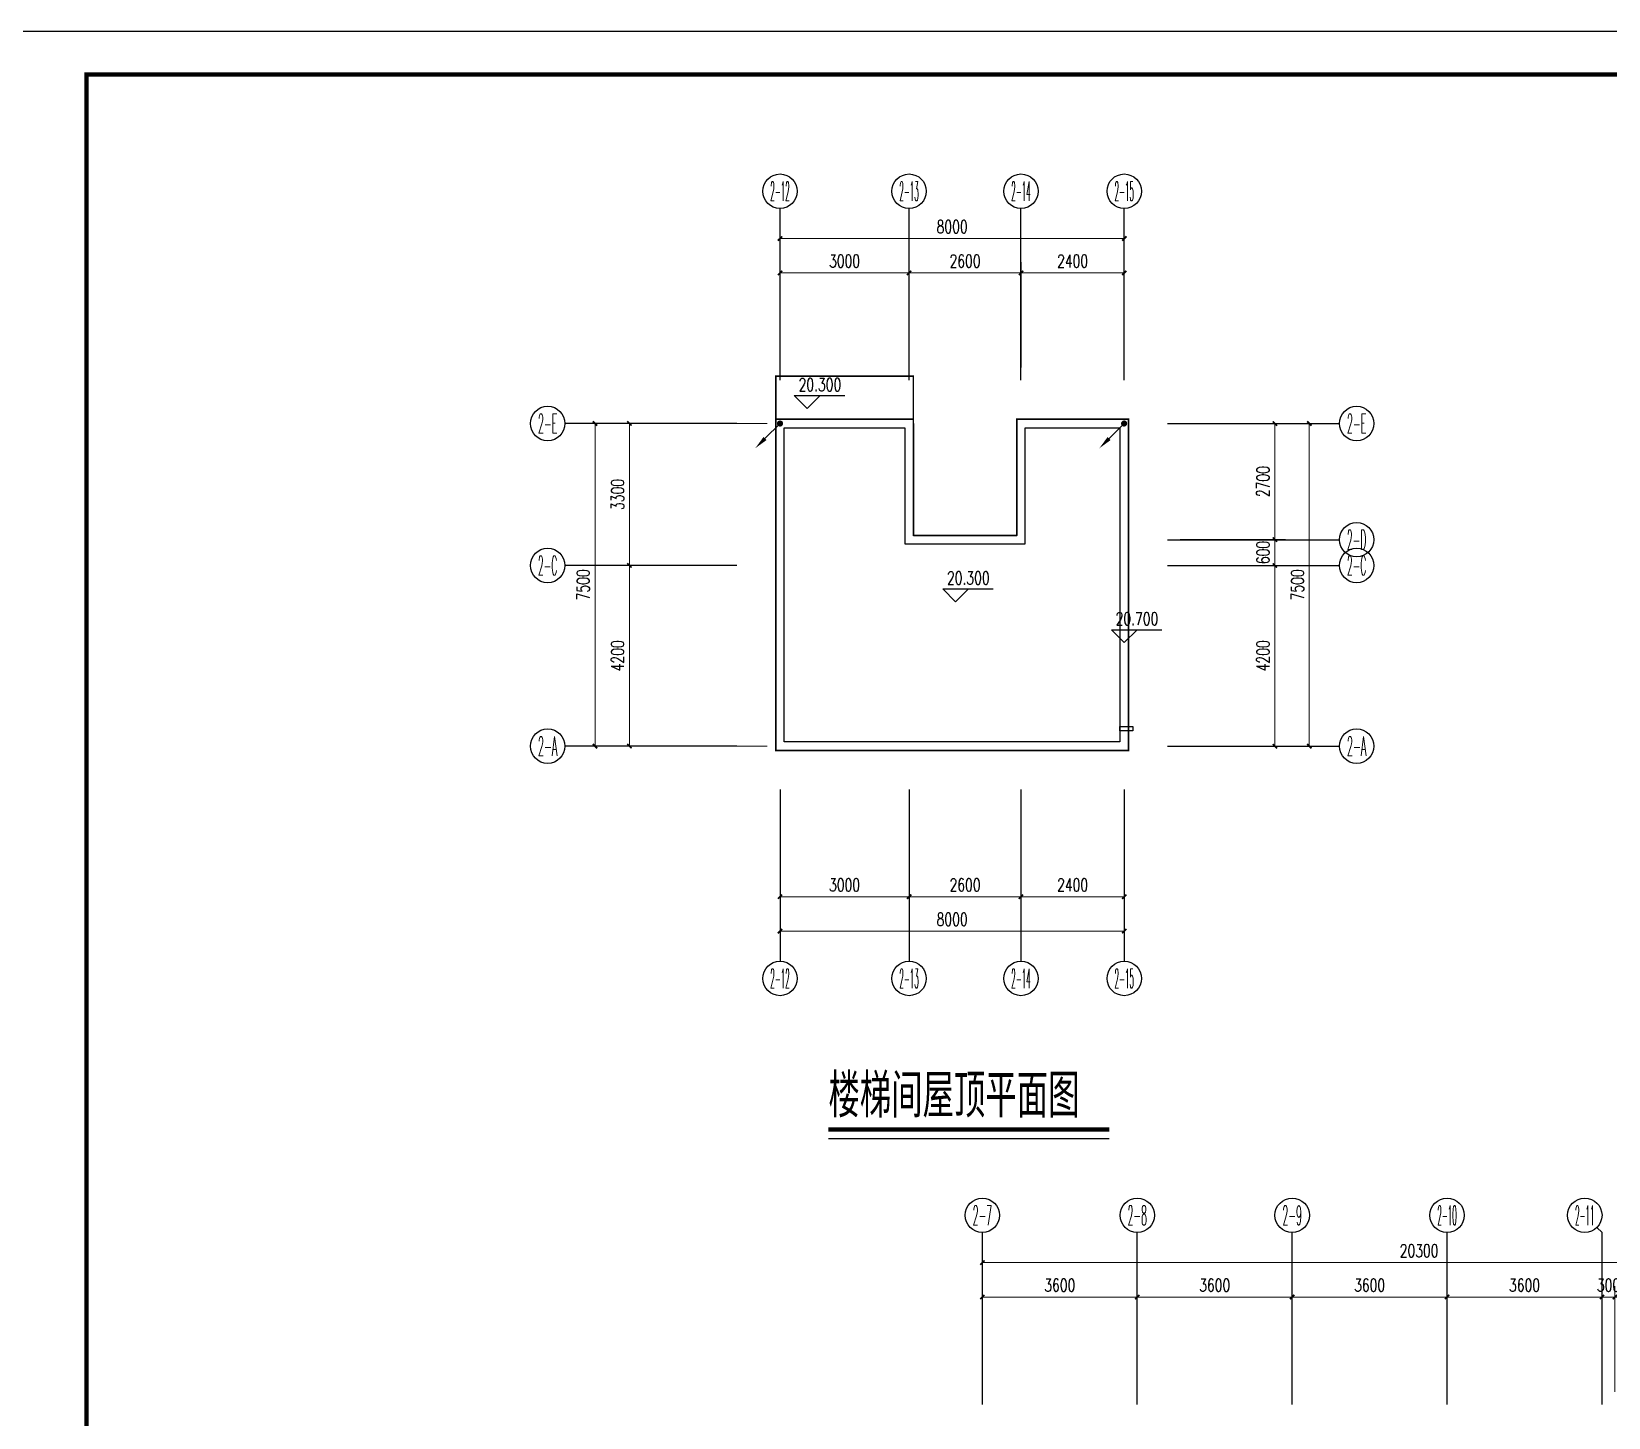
# Model space of a CAD drawing. Extents: x -9422388 to 15610651, y -1992469 to 953794.
# Drawn here: x -2512349 to -2475703, y -353214 to -320998 of the extents above; entities that cross this region are included whole.
import ezdxf
from ezdxf.enums import TextEntityAlignment as Align

# ---------------------------------------------------------------- set-up
doc = ezdxf.new("R2010")
doc.units = 0
doc.header["$LTSCALE"] = 1000
for name, color, linetype in [('A-ANNO-IDEN', 3, 'Continuous'), ('A-FLOR-GRND', 2, 'Continuous'), ('A-FLOR-OUTL', 30, 'Continuous'), ('AXIS', 3, 'Continuous'), ('AXIS_TEXT', 7, 'Continuous'), ('DIM_ELEV', 3, 'Continuous'), ('LWIRE', 4, 'Continuous'), ('PUB_DIM', 3, 'Continuous'), ('PUB_TITLE', 4, 'Continuous'), ('WALL-PARAPET', 6, 'Continuous'), ('WIRE-避雷', 4, 'TG_×2')]:
    doc.layers.add(name, color=color, linetype=linetype)
doc.layers.add('建筑底图', color=8, linetype='Continuous', lineweight=5)
doc.styles.add('_TCH_AXIS', font='COMPLEX', dxfattribs={"bigfont": 'GBCBIG'})
doc.styles.add('_TCH_DIM', font='SIMPLEX', dxfattribs={"bigfont": 'GBCBIG'})
doc.styles.add('_TCH_DIM_T3', font='SIMPLEX', dxfattribs={"width": 0.705882, "bigfont": 'GBCBIG'})
doc.styles.add('COMPLEX', font='COMPLEX')
doc.styles.get("Standard").update_dxf_attribs({"font": 'gbenor.shx', "bigfont": 'gbcbig.shx'})
doc.styles.add('TG_LINETYPE_THUND', font='SIMPLEX', dxfattribs={"width": 0.8, "height": 5.5, "bigfont": 'HZTXT'})
doc.linetypes.add('TG_×2', pattern='A,0.75,0,["×",TG_LINETYPE_THUND,S=0.1,R=0,X=-0.23,Y=-0.21],0.65,-0.13,0.13,-0.13', length=2)
doc.dimstyles.new('_TCH_ARCH&&100', dxfattribs={"dimtxt": 297.5, "dimasz": 100, "dimexe": 250, "dimexo": 300, "dimgap": 126.25, "dimtad": 1, "dimdec": 0, "dimzin": 0, "dimdsep": 46, "dimtxsty": '_TCH_DIM_T3', "dimblk": 'ARCHTICK', "dimcen": 0.09, "dimclrt": 7, "dimazin": 2, "dimtfac": 1, "dimtdec": 0, "dimtix": 1, "dimtmove": 2, "dimatfit": 3, "dimfxl": 0, "dimtolj": 1, "dimtzin": 0, "dimarcsym": 0})

# ---------------------------------------------------------------- blocks, each defined once
blk = doc.blocks.new('_ArchTick')
at = {"color": 0, "linetype": 'ByBlock', "const_width": 0.4}
blk.add_lwpolyline([(-0.5, -0.5), (0.5, 0.5)], dxfattribs=at)
blk = doc.blocks.new('*D755')
at = {"layer": 'AXIS', "color": 0, "lineweight": -2, "transparency": 16777216}
for p, q in [((2099930, -392875), (2099930, -389625)), ((2099930, -389875), (2120230, -389875)), ((2120230, -392875), (2120230, -389625))]:
    blk.add_line(p, q, dxfattribs=at)
at = {"layer": 'Defpoints', "color": 0, "transparency": 16777216}
for p in [(2120230, -389875), (2099930, -393175), (2120230, -393175)]:
    blk.add_point(p, dxfattribs=at)
at = {"layer": 'AXIS', "color": 0, "lineweight": -2, "transparency": 16777216, "xscale": 100, "yscale": 100, "zscale": 100, "rotation": 180}
blk.add_blockref('_ArchTick', (2099930, -389875), dxfattribs=at)
at = {"layer": 'AXIS', "color": 0, "lineweight": -2, "transparency": 16777216, "xscale": 100, "yscale": 100, "zscale": 100}
blk.add_blockref('_ArchTick', (2120230, -389875), dxfattribs=at)
at = {"layer": 'AXIS', "color": 7, "transparency": 16777216, "insert": (2110080, -389600), "char_height": 297.5, "attachment_point": 5, "style": '_TCH_DIM_T3'}
blk.add_mtext('\\A1;20300', dxfattribs=at)
blk = doc.blocks.new('*D781')
at = {"layer": 'Defpoints', "color": 0, "transparency": 16777216}
for p in [(2098228, -366870), (2095228, -369370), (2098228, -369370)]:
    blk.add_point(p, dxfattribs=at)
at = {"layer": 'PUB_DIM', "color": 0, "lineweight": -2, "transparency": 16777216}
for p, q in [((2095228, -369070), (2095228, -366620)), ((2098228, -369070), (2098228, -366620)), ((2095228, -366870), (2098228, -366870))]:
    blk.add_line(p, q, dxfattribs=at)
at = {"layer": 'PUB_DIM', "color": 0, "lineweight": -2, "transparency": 16777216, "xscale": 100, "yscale": 100, "zscale": 100, "rotation": 180}
blk.add_blockref('_ArchTick', (2095228, -366870), dxfattribs=at)
at = {"layer": 'PUB_DIM', "color": 0, "lineweight": -2, "transparency": 16777216, "xscale": 100, "yscale": 100, "zscale": 100}
blk.add_blockref('_ArchTick', (2098228, -366870), dxfattribs=at)
at = {"layer": 'PUB_DIM', "color": 7, "transparency": 16777216, "insert": (2096728, -366595), "char_height": 297.5, "attachment_point": 5, "style": '_TCH_DIM_T3'}
blk.add_mtext('\\A1;3000', dxfattribs=at)
blk = doc.blocks.new('*D782')
at = {"layer": 'Defpoints', "color": 0, "transparency": 16777216}
for p in [(2100828, -366870), (2098228, -369370), (2100828, -369370)]:
    blk.add_point(p, dxfattribs=at)
at = {"layer": 'PUB_DIM', "color": 0, "lineweight": -2, "transparency": 16777216}
for p, q in [((2098228, -369070), (2098228, -366620)), ((2100828, -369070), (2100828, -366620)), ((2098228, -366870), (2100828, -366870))]:
    blk.add_line(p, q, dxfattribs=at)
at = {"layer": 'PUB_DIM', "color": 0, "lineweight": -2, "transparency": 16777216, "xscale": 100, "yscale": 100, "zscale": 100, "rotation": 180}
blk.add_blockref('_ArchTick', (2098228, -366870), dxfattribs=at)
at = {"layer": 'PUB_DIM', "color": 0, "lineweight": -2, "transparency": 16777216, "xscale": 100, "yscale": 100, "zscale": 100}
blk.add_blockref('_ArchTick', (2100828, -366870), dxfattribs=at)
at = {"layer": 'PUB_DIM', "color": 7, "transparency": 16777216, "insert": (2099528, -366595), "char_height": 297.5, "attachment_point": 5, "style": '_TCH_DIM_T3'}
blk.add_mtext('\\A1;2600', dxfattribs=at)
blk = doc.blocks.new('*D783')
at = {"layer": 'Defpoints', "color": 0, "transparency": 16777216}
for p in [(2103228, -366870), (2100828, -369370), (2103228, -369370)]:
    blk.add_point(p, dxfattribs=at)
at = {"layer": 'PUB_DIM', "color": 0, "lineweight": -2, "transparency": 16777216}
for p, q in [((2100828, -369070), (2100828, -366620)), ((2103228, -369070), (2103228, -366620)), ((2100828, -366870), (2103228, -366870))]:
    blk.add_line(p, q, dxfattribs=at)
at = {"layer": 'PUB_DIM', "color": 0, "lineweight": -2, "transparency": 16777216, "xscale": 100, "yscale": 100, "zscale": 100, "rotation": 180}
blk.add_blockref('_ArchTick', (2100828, -366870), dxfattribs=at)
at = {"layer": 'PUB_DIM', "color": 0, "lineweight": -2, "transparency": 16777216, "xscale": 100, "yscale": 100, "zscale": 100}
blk.add_blockref('_ArchTick', (2103228, -366870), dxfattribs=at)
at = {"layer": 'PUB_DIM', "color": 7, "transparency": 16777216, "insert": (2102028, -366595), "char_height": 297.5, "attachment_point": 5, "style": '_TCH_DIM_T3'}
blk.add_mtext('\\A1;2400', dxfattribs=at)
blk = doc.blocks.new('*D784')
at = {"layer": 'Defpoints', "color": 0, "transparency": 16777216}
for p in [(2104228, -373670), (2106728, -373670), (2104228, -377870)]:
    blk.add_point(p, dxfattribs=at)
at = {"layer": 'PUB_DIM', "color": 0, "lineweight": -2, "transparency": 16777216}
for p, q in [((2104528, -373670), (2106978, -373670)), ((2106728, -377870), (2106728, -373670)), ((2104528, -377870), (2106978, -377870))]:
    blk.add_line(p, q, dxfattribs=at)
at = {"layer": 'PUB_DIM', "color": 0, "lineweight": -2, "transparency": 16777216, "xscale": 100, "yscale": 100, "zscale": 100}
for p, rotation in [((2106728, -373670), 90), ((2106728, -377870), 270)]:
    blk.add_blockref('_ArchTick', p, dxfattribs=dict(at, rotation=rotation))
at = {"layer": 'PUB_DIM', "color": 7, "transparency": 16777216, "insert": (2106453, -375770), "char_height": 297.5, "attachment_point": 5, "rotation": 90, "style": '_TCH_DIM_T3'}
blk.add_mtext('\\A1;4200', dxfattribs=at)
blk = doc.blocks.new('*D785')
at = {"layer": 'Defpoints', "color": 0, "transparency": 16777216}
for p in [(2104228, -373070), (2106728, -373070), (2104228, -373670)]:
    blk.add_point(p, dxfattribs=at)
at = {"layer": 'PUB_DIM', "color": 0, "lineweight": -2, "transparency": 16777216}
for p, q in [((2106728, -373070), (2106728, -372970)), ((2104528, -373070), (2106978, -373070)), ((2106728, -373670), (2106728, -373070)), ((2104528, -373670), (2106978, -373670)), ((2106728, -373670), (2106728, -373770))]:
    blk.add_line(p, q, dxfattribs=at)
at = {"layer": 'PUB_DIM', "color": 0, "lineweight": -2, "transparency": 16777216, "xscale": 100, "yscale": 100, "zscale": 100}
for p, rotation in [((2106728, -373070), 270), ((2106728, -373670), 90)]:
    blk.add_blockref('_ArchTick', p, dxfattribs=dict(at, rotation=rotation))
at = {"layer": 'PUB_DIM', "color": 7, "transparency": 16777216, "insert": (2106453, -373370), "char_height": 297.5, "attachment_point": 5, "rotation": 90, "style": '_TCH_DIM_T3'}
blk.add_mtext('\\A1;600', dxfattribs=at)
blk = doc.blocks.new('*D786')
at = {"layer": 'Defpoints', "color": 0, "transparency": 16777216}
for p in [(2104228, -370370), (2106728, -370370), (2104228, -373070)]:
    blk.add_point(p, dxfattribs=at)
at = {"layer": 'PUB_DIM', "color": 0, "lineweight": -2, "transparency": 16777216}
for p, q in [((2104528, -370370), (2106978, -370370)), ((2106728, -373070), (2106728, -370370)), ((2104528, -373070), (2106978, -373070))]:
    blk.add_line(p, q, dxfattribs=at)
at = {"layer": 'PUB_DIM', "color": 0, "lineweight": -2, "transparency": 16777216, "xscale": 100, "yscale": 100, "zscale": 100}
for p, rotation in [((2106728, -370370), 90), ((2106728, -373070), 270)]:
    blk.add_blockref('_ArchTick', p, dxfattribs=dict(at, rotation=rotation))
at = {"layer": 'PUB_DIM', "color": 7, "transparency": 16777216, "insert": (2106453, -371720), "char_height": 297.5, "attachment_point": 5, "rotation": 90, "style": '_TCH_DIM_T3'}
blk.add_mtext('\\A1;2700', dxfattribs=at)
blk = doc.blocks.new('*D787')
at = {"layer": 'Defpoints', "color": 0, "transparency": 16777216}
for p in [(2100828, -378870), (2103228, -378870), (2103228, -381370)]:
    blk.add_point(p, dxfattribs=at)
at = {"layer": 'PUB_DIM', "color": 0, "lineweight": -2, "transparency": 16777216}
for p, q in [((2100828, -379170), (2100828, -381620)), ((2103228, -379170), (2103228, -381620)), ((2100828, -381370), (2103228, -381370))]:
    blk.add_line(p, q, dxfattribs=at)
at = {"layer": 'PUB_DIM', "color": 0, "lineweight": -2, "transparency": 16777216, "xscale": 100, "yscale": 100, "zscale": 100, "rotation": 180}
blk.add_blockref('_ArchTick', (2100828, -381370), dxfattribs=at)
at = {"layer": 'PUB_DIM', "color": 0, "lineweight": -2, "transparency": 16777216, "xscale": 100, "yscale": 100, "zscale": 100}
blk.add_blockref('_ArchTick', (2103228, -381370), dxfattribs=at)
at = {"layer": 'PUB_DIM', "color": 7, "transparency": 16777216, "insert": (2102028, -381095), "char_height": 297.5, "attachment_point": 5, "style": '_TCH_DIM_T3'}
blk.add_mtext('\\A1;2400', dxfattribs=at)
blk = doc.blocks.new('*D788')
at = {"layer": 'Defpoints', "color": 0, "transparency": 16777216}
for p in [(2098228, -378870), (2100828, -378870), (2100828, -381370)]:
    blk.add_point(p, dxfattribs=at)
at = {"layer": 'PUB_DIM', "color": 0, "lineweight": -2, "transparency": 16777216}
for p, q in [((2098228, -379170), (2098228, -381620)), ((2100828, -379170), (2100828, -381620)), ((2098228, -381370), (2100828, -381370))]:
    blk.add_line(p, q, dxfattribs=at)
at = {"layer": 'PUB_DIM', "color": 0, "lineweight": -2, "transparency": 16777216, "xscale": 100, "yscale": 100, "zscale": 100, "rotation": 180}
blk.add_blockref('_ArchTick', (2098228, -381370), dxfattribs=at)
at = {"layer": 'PUB_DIM', "color": 0, "lineweight": -2, "transparency": 16777216, "xscale": 100, "yscale": 100, "zscale": 100}
blk.add_blockref('_ArchTick', (2100828, -381370), dxfattribs=at)
at = {"layer": 'PUB_DIM', "color": 7, "transparency": 16777216, "insert": (2099528, -381095), "char_height": 297.5, "attachment_point": 5, "style": '_TCH_DIM_T3'}
blk.add_mtext('\\A1;2600', dxfattribs=at)
blk = doc.blocks.new('*D789')
at = {"layer": 'Defpoints', "color": 0, "transparency": 16777216}
for p in [(2095228, -378870), (2098228, -378870), (2098228, -381370)]:
    blk.add_point(p, dxfattribs=at)
at = {"layer": 'PUB_DIM', "color": 0, "lineweight": -2, "transparency": 16777216}
for p, q in [((2095228, -379170), (2095228, -381620)), ((2098228, -379170), (2098228, -381620)), ((2095228, -381370), (2098228, -381370))]:
    blk.add_line(p, q, dxfattribs=at)
at = {"layer": 'PUB_DIM', "color": 0, "lineweight": -2, "transparency": 16777216, "xscale": 100, "yscale": 100, "zscale": 100, "rotation": 180}
blk.add_blockref('_ArchTick', (2095228, -381370), dxfattribs=at)
at = {"layer": 'PUB_DIM', "color": 0, "lineweight": -2, "transparency": 16777216, "xscale": 100, "yscale": 100, "zscale": 100}
blk.add_blockref('_ArchTick', (2098228, -381370), dxfattribs=at)
at = {"layer": 'PUB_DIM', "color": 7, "transparency": 16777216, "insert": (2096728, -381095), "char_height": 297.5, "attachment_point": 5, "style": '_TCH_DIM_T3'}
blk.add_mtext('\\A1;3000', dxfattribs=at)
blk = doc.blocks.new('*D790')
at = {"layer": 'Defpoints', "color": 0, "transparency": 16777216}
for p in [(2091728, -373670), (2094228, -373670), (2094228, -377870)]:
    blk.add_point(p, dxfattribs=at)
at = {"layer": 'PUB_DIM', "color": 0, "lineweight": -2, "transparency": 16777216}
for p, q in [((2093928, -373670), (2091478, -373670)), ((2091728, -377870), (2091728, -373670)), ((2093928, -377870), (2091478, -377870))]:
    blk.add_line(p, q, dxfattribs=at)
at = {"layer": 'PUB_DIM', "color": 0, "lineweight": -2, "transparency": 16777216, "xscale": 100, "yscale": 100, "zscale": 100}
for p, rotation in [((2091728, -373670), 90), ((2091728, -377870), 270)]:
    blk.add_blockref('_ArchTick', p, dxfattribs=dict(at, rotation=rotation))
at = {"layer": 'PUB_DIM', "color": 7, "transparency": 16777216, "insert": (2091453, -375770), "char_height": 297.5, "attachment_point": 5, "rotation": 90, "style": '_TCH_DIM_T3'}
blk.add_mtext('\\A1;4200', dxfattribs=at)
blk = doc.blocks.new('*D791')
at = {"layer": 'Defpoints', "color": 0, "transparency": 16777216}
for p in [(2091728, -370370), (2094228, -370370), (2094228, -373670)]:
    blk.add_point(p, dxfattribs=at)
at = {"layer": 'PUB_DIM', "color": 0, "lineweight": -2, "transparency": 16777216}
for p, q in [((2093928, -370370), (2091478, -370370)), ((2091728, -373670), (2091728, -370370)), ((2093928, -373670), (2091478, -373670))]:
    blk.add_line(p, q, dxfattribs=at)
at = {"layer": 'PUB_DIM', "color": 0, "lineweight": -2, "transparency": 16777216, "xscale": 100, "yscale": 100, "zscale": 100}
for p, rotation in [((2091728, -370370), 90), ((2091728, -373670), 270)]:
    blk.add_blockref('_ArchTick', p, dxfattribs=dict(at, rotation=rotation))
at = {"layer": 'PUB_DIM', "color": 7, "transparency": 16777216, "insert": (2091453, -372020), "char_height": 297.5, "attachment_point": 5, "rotation": 90, "style": '_TCH_DIM_T3'}
blk.add_mtext('\\A1;3300', dxfattribs=at)
blk = doc.blocks.new('*D792')
at = {"layer": 'Defpoints', "color": 0, "transparency": 16777216}
for p in [(2095228, -379170), (2103228, -379170), (2103228, -382170)]:
    blk.add_point(p, dxfattribs=at)
at = {"layer": 'PUB_DIM', "color": 0, "lineweight": -2, "transparency": 16777216}
for p, q in [((2095228, -379470), (2095228, -382420)), ((2103228, -379470), (2103228, -382420)), ((2095228, -382170), (2103228, -382170))]:
    blk.add_line(p, q, dxfattribs=at)
at = {"layer": 'PUB_DIM', "color": 0, "lineweight": -2, "transparency": 16777216, "xscale": 100, "yscale": 100, "zscale": 100, "rotation": 180}
blk.add_blockref('_ArchTick', (2095228, -382170), dxfattribs=at)
at = {"layer": 'PUB_DIM', "color": 0, "lineweight": -2, "transparency": 16777216, "xscale": 100, "yscale": 100, "zscale": 100}
blk.add_blockref('_ArchTick', (2103228, -382170), dxfattribs=at)
at = {"layer": 'PUB_DIM', "color": 7, "transparency": 16777216, "insert": (2099228, -381895), "char_height": 297.5, "attachment_point": 5, "style": '_TCH_DIM_T3'}
blk.add_mtext('\\A1;8000', dxfattribs=at)
blk = doc.blocks.new('_AXISO')
at = {"color": 0}
blk.add_circle((0, 0), 0.5, dxfattribs=at)
at = {"layer": 'AXIS_TEXT', "color": 0, "style": 'COMPLEX', "width": 1.041667}
blk.add_attdef('A', text='', height=0.56, dxfattribs=at).set_placement((-0.25, -0.28), (0.25, -0.28), align=Align.FIT)
blk = doc.blocks.new('*D793')
at = {"layer": 'Defpoints', "color": 0, "transparency": 16777216}
for p in [(2105653, -370370), (2107528, -370370), (2105653, -377870)]:
    blk.add_point(p, dxfattribs=at)
at = {"layer": 'PUB_DIM', "color": 0, "lineweight": -2, "transparency": 16777216}
for p, q in [((2105953, -370370), (2107778, -370370)), ((2107528, -377870), (2107528, -370370)), ((2105953, -377870), (2107778, -377870))]:
    blk.add_line(p, q, dxfattribs=at)
at = {"layer": 'PUB_DIM', "color": 0, "lineweight": -2, "transparency": 16777216, "xscale": 100, "yscale": 100, "zscale": 100}
for p, rotation in [((2107528, -370370), 90), ((2107528, -377870), 270)]:
    blk.add_blockref('_ArchTick', p, dxfattribs=dict(at, rotation=rotation))
at = {"layer": 'PUB_DIM', "color": 7, "transparency": 16777216, "insert": (2107253, -374120), "char_height": 297.5, "attachment_point": 5, "rotation": 90, "style": '_TCH_DIM_T3'}
blk.add_mtext('\\A1;7500', dxfattribs=at)
blk = doc.blocks.new('*D794')
at = {"layer": 'Defpoints', "color": 0, "transparency": 16777216}
for p in [(2090928, -370370), (2095228, -370370), (2095228, -377870)]:
    blk.add_point(p, dxfattribs=at)
at = {"layer": 'PUB_DIM', "color": 0, "lineweight": -2, "transparency": 16777216}
for p, q in [((2094928, -370370), (2090678, -370370)), ((2090928, -377870), (2090928, -370370)), ((2094928, -377870), (2090678, -377870))]:
    blk.add_line(p, q, dxfattribs=at)
at = {"layer": 'PUB_DIM', "color": 0, "lineweight": -2, "transparency": 16777216, "xscale": 100, "yscale": 100, "zscale": 100}
for p, rotation in [((2090928, -370370), 90), ((2090928, -377870), 270)]:
    blk.add_blockref('_ArchTick', p, dxfattribs=dict(at, rotation=rotation))
at = {"layer": 'PUB_DIM', "color": 7, "transparency": 16777216, "insert": (2090653, -374120), "char_height": 297.5, "attachment_point": 5, "rotation": 90, "style": '_TCH_DIM_T3'}
blk.add_mtext('\\A1;7500', dxfattribs=at)
blk = doc.blocks.new('*D795')
at = {"layer": 'Defpoints', "color": 0, "transparency": 16777216}
for p in [(2103228, -366070), (2095228, -369070), (2103228, -369070)]:
    blk.add_point(p, dxfattribs=at)
at = {"layer": 'PUB_DIM', "color": 0, "lineweight": -2, "transparency": 16777216}
for p, q in [((2095228, -368770), (2095228, -365820)), ((2095228, -366070), (2103228, -366070)), ((2103228, -368770), (2103228, -365820))]:
    blk.add_line(p, q, dxfattribs=at)
at = {"layer": 'PUB_DIM', "color": 0, "lineweight": -2, "transparency": 16777216, "xscale": 100, "yscale": 100, "zscale": 100, "rotation": 180}
blk.add_blockref('_ArchTick', (2095228, -366070), dxfattribs=at)
at = {"layer": 'PUB_DIM', "color": 0, "lineweight": -2, "transparency": 16777216, "xscale": 100, "yscale": 100, "zscale": 100}
blk.add_blockref('_ArchTick', (2103228, -366070), dxfattribs=at)
at = {"layer": 'PUB_DIM', "color": 7, "transparency": 16777216, "insert": (2099228, -365795), "char_height": 297.5, "attachment_point": 5, "style": '_TCH_DIM_T3'}
blk.add_mtext('\\A1;8000', dxfattribs=at)
blk = doc.blocks.new('*D796')
at = {"layer": 'AXIS', "color": 0, "lineweight": -2, "transparency": 16777216}
for p, q in [((2099930, -392875), (2099930, -390425)), ((2103530, -392875), (2103530, -390425)), ((2099930, -390675), (2103530, -390675))]:
    blk.add_line(p, q, dxfattribs=at)
at = {"layer": 'Defpoints', "color": 0, "transparency": 16777216}
for p in [(2103530, -390675), (2099930, -393175), (2103530, -393175)]:
    blk.add_point(p, dxfattribs=at)
at = {"layer": 'AXIS', "color": 0, "lineweight": -2, "transparency": 16777216, "xscale": 100, "yscale": 100, "zscale": 100, "rotation": 180}
blk.add_blockref('_ArchTick', (2099930, -390675), dxfattribs=at)
at = {"layer": 'AXIS', "color": 0, "lineweight": -2, "transparency": 16777216, "xscale": 100, "yscale": 100, "zscale": 100}
blk.add_blockref('_ArchTick', (2103530, -390675), dxfattribs=at)
at = {"layer": 'AXIS', "color": 7, "transparency": 16777216, "insert": (2101730, -390400), "char_height": 297.5, "attachment_point": 5, "style": '_TCH_DIM_T3'}
blk.add_mtext('\\A1;3600', dxfattribs=at)
blk = doc.blocks.new('*D797')
at = {"layer": 'AXIS', "color": 0, "lineweight": -2, "transparency": 16777216}
for p, q in [((2103530, -392875), (2103530, -390425)), ((2107130, -392875), (2107130, -390425)), ((2103530, -390675), (2107130, -390675))]:
    blk.add_line(p, q, dxfattribs=at)
at = {"layer": 'Defpoints', "color": 0, "transparency": 16777216}
for p in [(2107130, -390675), (2103530, -393175), (2107130, -393175)]:
    blk.add_point(p, dxfattribs=at)
at = {"layer": 'AXIS', "color": 0, "lineweight": -2, "transparency": 16777216, "xscale": 100, "yscale": 100, "zscale": 100, "rotation": 180}
blk.add_blockref('_ArchTick', (2103530, -390675), dxfattribs=at)
at = {"layer": 'AXIS', "color": 0, "lineweight": -2, "transparency": 16777216, "xscale": 100, "yscale": 100, "zscale": 100}
blk.add_blockref('_ArchTick', (2107130, -390675), dxfattribs=at)
at = {"layer": 'AXIS', "color": 7, "transparency": 16777216, "insert": (2105330, -390400), "char_height": 297.5, "attachment_point": 5, "style": '_TCH_DIM_T3'}
blk.add_mtext('\\A1;3600', dxfattribs=at)
blk = doc.blocks.new('*D798')
at = {"layer": 'AXIS', "color": 0, "lineweight": -2, "transparency": 16777216}
for p, q in [((2107130, -392875), (2107130, -390425)), ((2110730, -392875), (2110730, -390425)), ((2107130, -390675), (2110730, -390675))]:
    blk.add_line(p, q, dxfattribs=at)
at = {"layer": 'Defpoints', "color": 0, "transparency": 16777216}
for p in [(2110730, -390675), (2107130, -393175), (2110730, -393175)]:
    blk.add_point(p, dxfattribs=at)
at = {"layer": 'AXIS', "color": 0, "lineweight": -2, "transparency": 16777216, "xscale": 100, "yscale": 100, "zscale": 100, "rotation": 180}
blk.add_blockref('_ArchTick', (2107130, -390675), dxfattribs=at)
at = {"layer": 'AXIS', "color": 0, "lineweight": -2, "transparency": 16777216, "xscale": 100, "yscale": 100, "zscale": 100}
blk.add_blockref('_ArchTick', (2110730, -390675), dxfattribs=at)
at = {"layer": 'AXIS', "color": 7, "transparency": 16777216, "insert": (2108930, -390400), "char_height": 297.5, "attachment_point": 5, "style": '_TCH_DIM_T3'}
blk.add_mtext('\\A1;3600', dxfattribs=at)
blk = doc.blocks.new('*D799')
at = {"layer": 'AXIS', "color": 0, "lineweight": -2, "transparency": 16777216}
for p, q in [((2110730, -392875), (2110730, -390425)), ((2114330, -392875), (2114330, -390425)), ((2110730, -390675), (2114330, -390675))]:
    blk.add_line(p, q, dxfattribs=at)
at = {"layer": 'Defpoints', "color": 0, "transparency": 16777216}
for p in [(2114330, -390675), (2110730, -393175), (2114330, -393175)]:
    blk.add_point(p, dxfattribs=at)
at = {"layer": 'AXIS', "color": 0, "lineweight": -2, "transparency": 16777216, "xscale": 100, "yscale": 100, "zscale": 100, "rotation": 180}
blk.add_blockref('_ArchTick', (2110730, -390675), dxfattribs=at)
at = {"layer": 'AXIS', "color": 0, "lineweight": -2, "transparency": 16777216, "xscale": 100, "yscale": 100, "zscale": 100}
blk.add_blockref('_ArchTick', (2114330, -390675), dxfattribs=at)
at = {"layer": 'AXIS', "color": 7, "transparency": 16777216, "insert": (2112530, -390400), "char_height": 297.5, "attachment_point": 5, "style": '_TCH_DIM_T3'}
blk.add_mtext('\\A1;3600', dxfattribs=at)
blk = doc.blocks.new('*D800')
at = {"layer": 'AXIS', "color": 0, "lineweight": -2, "transparency": 16777216}
for p, q in [((2114330, -392875), (2114330, -390425)), ((2114630, -392875), (2114630, -390425)), ((2114330, -390675), (2114230, -390675)), ((2114330, -390675), (2114630, -390675)), ((2114630, -390675), (2114730, -390675))]:
    blk.add_line(p, q, dxfattribs=at)
at = {"layer": 'Defpoints', "color": 0, "transparency": 16777216}
for p in [(2114630, -390675), (2114330, -393175), (2114630, -393175)]:
    blk.add_point(p, dxfattribs=at)
at = {"layer": 'AXIS', "color": 0, "lineweight": -2, "transparency": 16777216, "xscale": 100, "yscale": 100, "zscale": 100}
blk.add_blockref('_ArchTick', (2114330, -390675), dxfattribs=at)
at = {"layer": 'AXIS', "color": 0, "lineweight": -2, "transparency": 16777216, "xscale": 100, "yscale": 100, "zscale": 100, "rotation": 180}
blk.add_blockref('_ArchTick', (2114630, -390675), dxfattribs=at)
at = {"layer": 'AXIS', "color": 7, "transparency": 16777216, "insert": (2114480, -390400), "char_height": 297.5, "attachment_point": 5, "style": '_TCH_DIM_T3'}
blk.add_mtext('\\A1;300', dxfattribs=at)
blk = doc.blocks.new('$TelecSys$00000080')
for p, q in [((-0.7, -0.7), (0, 0)), ((0.104, 0.104), (0.104, 0.104)), ((-0.104, -0.104), (-0.104, -0.104))]:
    blk.add_line(p, q)
at = {"const_width": 0.142}
blk.add_lwpolyline([(0.071, 0, 1), (-0.071, 0, 1)], format="xyb", close=True, dxfattribs=at)
blk.add_solid([(-0.63, -0.77), (-0.77, -0.63), (-1.15, -1.15)])
at = {"width": 0.8, "flags": 9}
blk.add_attdef('A', (0, 0), '', height=0.00002, rotation=180, dxfattribs=at)
blk = doc.blocks.new('6666')
at = {"layer": 'A-ANNO-IDEN', "color": 8, "const_width": 105}
blk.add_lwpolyline([(2096353.2, -386779.5), (2102878.8, -386779.5)], dxfattribs=at)
at = {"layer": 'A-ANNO-IDEN', "color": 8}
blk.add_lwpolyline([(2096353.2, -386989.5), (2102878.8, -386989.5)], dxfattribs=at)
at = {"layer": 'A-FLOR-GRND', "color": 8}
blk.add_lwpolyline([(2103127.7, -377416.5), (2103327.7, -377416.5), (2103427.7, -377416.5), (2103427.7, -377516.5), (2103127.7, -377516.5)], close=True, dxfattribs=at)
at = {"layer": 'A-FLOR-OUTL', "color": 8}
blk.add_lwpolyline([(2098327.7, -370270.2), (2098327.7, -369270.2), (2095127.7, -369270.2), (2095127.7, -370270.2)], close=True, dxfattribs=at)
at = {"layer": 'AXIS', "color": 8}
for p, q in [((2095227.7, -369366), (2095227.7, -365370.2)), ((2098227.7, -369366), (2098227.7, -365370.2)), ((2100827.7, -369366), (2100827.7, -365370.2)), ((2103227.7, -369366), (2103227.7, -365370.2)), ((2094223.4, -370370.2), (2090227.7, -370370.2)), ((2104232, -370370.2), (2108227.7, -370370.2)), ((2104232, -373070.2), (2108227.7, -373070.2)), ((2094223.4, -373670.2), (2090227.7, -373670.2)), ((2104232, -373670.2), (2108227.7, -373670.2)), ((2094223.4, -377870.2), (2090227.7, -377870.2)), ((2104232, -377870.2), (2108227.7, -377870.2)), ((2095227.7, -378874.5), (2095227.7, -382870.2)), ((2098227.7, -378874.5), (2098227.7, -382870.2)), ((2100827.7, -378874.5), (2100827.7, -382870.2)), ((2103227.7, -378874.5), (2103227.7, -382870.2)), ((2099930.2, -393174.7), (2099930.2, -389174.7)), ((2103530.2, -393174.7), (2103530.2, -389174.7)), ((2107130.2, -393174.7), (2107130.2, -389174.7)), ((2110730.2, -393174.7), (2110730.2, -389174.7)), ((2114213, -389057.6), (2114330.2, -389174.7)), ((2114330.2, -393174.7), (2114330.2, -389174.7))]:
    blk.add_line(p, q, dxfattribs=at)
at = {"layer": 'DIM_ELEV', "color": 8}
for p, q in [((2095860, -370020), (2095560, -369720)), ((2095560, -369720), (2096730.8, -369720)), ((2095860, -370020), (2096160, -369720)), ((2099308, -374513.5), (2099008, -374213.5)), ((2099008, -374213.5), (2100178.8, -374213.5)), ((2099308, -374513.5), (2099608, -374213.5)), ((2103227.7, -375463), (2102927.7, -375163)), ((2102927.7, -375163), (2104098.4, -375163)), ((2103227.7, -375463), (2103527.7, -375163))]:
    blk.add_line(p, q, dxfattribs=at)
at = {"layer": 'WALL-PARAPET', "color": 8}
blk.add_lwpolyline([(2095127.7, -370270.2), (2095127.7, -377970.2), (2095627.7, -377970.2), (2095627.7, -377970.2), (2102977.7, -377970.2), (2102977.7, -377970.2), (2103327.7, -377970.2), (2103327.7, -377670.2), (2103327.7, -377670.2), (2103327.7, -373970.2), (2103327.7, -373970.2), (2103327.7, -373370.2), (2103327.7, -373370.2), (2103327.7, -370770.2), (2103327.7, -370770.2), (2103327.7, -370270.2), (2100727.7, -370270.2), (2100727.7, -372970.2), (2098327.7, -372970.2), (2098327.7, -370270.2)], close=True, dxfattribs=at)
for points in [[(2100927.7, -370470.2), (2103127.7, -370470.2), (2103127.7, -377770.2), (2095327.7, -377770.2), (2095327.7, -370470.2), (2098127.7, -370470.2)], [(2098127.7, -370470.2), (2098127.7, -373170.2), (2100927.7, -373170.2), (2100927.7, -370470.2)], [(2098327.7, -370370.2), (2098327.7, -372970.2), (2100727.7, -372970.2), (2100727.7, -370370.2)]]:
    blk.add_lwpolyline(points, dxfattribs=at)
at = {"layer": 'AXIS', "color": 8}
ref = blk.add_blockref('_AXISO', (2095227.7, -364970.2), dxfattribs=dict(at, xscale=800, yscale=800, zscale=800))
ref.add_attrib('A', '2-12', dxfattribs={"layer": 'AXIS_TEXT', "color": 8, "height": 452.55, "style": '_TCH_AXIS', "width": 0.28}).set_placement((2095001.4, -365196.5), (2095454, -365196.5), align=Align.FIT)
ref = blk.add_blockref('_AXISO', (2098227.7, -364970.2), dxfattribs=dict(at, xscale=800, yscale=800, zscale=800))
ref.add_attrib('A', '2-13', dxfattribs={"layer": 'AXIS_TEXT', "color": 8, "height": 452.55, "style": '_TCH_AXIS', "width": 0.28}).set_placement((2098001.4, -365196.5), (2098454, -365196.5), align=Align.FIT)
ref = blk.add_blockref('_AXISO', (2100827.7, -364970.2), dxfattribs=dict(at, xscale=800, yscale=800, zscale=800))
ref.add_attrib('A', '2-14', dxfattribs={"layer": 'AXIS_TEXT', "color": 8, "height": 452.55, "style": '_TCH_AXIS', "width": 0.272727}).set_placement((2100601.4, -365196.5), (2101054, -365196.5), align=Align.FIT)
ref = blk.add_blockref('_AXISO', (2103227.7, -364970.2), dxfattribs=dict(at, xscale=800, yscale=800, zscale=800))
ref.add_attrib('A', '2-15', dxfattribs={"layer": 'AXIS_TEXT', "color": 8, "height": 452.55, "style": '_TCH_AXIS', "width": 0.28}).set_placement((2103001.4, -365196.5), (2103454, -365196.5), align=Align.FIT)
ref = blk.add_blockref('_AXISO', (2089827.7, -370370.2), dxfattribs=dict(at, xscale=800, yscale=800, zscale=800))
ref.add_attrib('A', '2-E', dxfattribs={"layer": 'AXIS_TEXT', "color": 8, "height": 452.55, "style": '_TCH_AXIS', "width": 0.33871}).set_placement((2089601.4, -370596.5), (2090054, -370596.5), align=Align.FIT)
ref = blk.add_blockref('_AXISO', (2108627.7, -370370.2), dxfattribs=dict(at, xscale=800, yscale=800, zscale=800))
ref.add_attrib('A', '2-E', dxfattribs={"layer": 'AXIS_TEXT', "color": 8, "height": 452.55, "style": '_TCH_AXIS', "width": 0.33871}).set_placement((2108401.4, -370596.5), (2108854, -370596.5), align=Align.FIT)
ref = blk.add_blockref('_AXISO', (2108627.7, -373070.2), dxfattribs=dict(at, xscale=800, yscale=800, zscale=800))
ref.add_attrib('A', '2-D', dxfattribs={"layer": 'AXIS_TEXT', "color": 8, "height": 452.55, "style": '_TCH_AXIS', "width": 0.333333}).set_placement((2108401.4, -373296.5), (2108854, -373296.5), align=Align.FIT)
ref = blk.add_blockref('_AXISO', (2089827.7, -373670.2), dxfattribs=dict(at, xscale=800, yscale=800, zscale=800))
ref.add_attrib('A', '2-C', dxfattribs={"layer": 'AXIS_TEXT', "color": 8, "height": 452.55, "style": '_TCH_AXIS', "width": 0.344262}).set_placement((2089601.4, -373896.5), (2090054, -373896.5), align=Align.FIT)
ref = blk.add_blockref('_AXISO', (2108627.7, -373670.2), dxfattribs=dict(at, xscale=800, yscale=800, zscale=800))
ref.add_attrib('A', '2-C', dxfattribs={"layer": 'AXIS_TEXT', "color": 8, "height": 452.55, "style": '_TCH_AXIS', "width": 0.344262}).set_placement((2108401.4, -373896.5), (2108854, -373896.5), align=Align.FIT)
ref = blk.add_blockref('_AXISO', (2089827.7, -377870.2), dxfattribs=dict(at, xscale=800, yscale=800, zscale=800))
ref.add_attrib('A', '2-A', dxfattribs={"layer": 'AXIS_TEXT', "color": 8, "height": 452.55, "style": '_TCH_AXIS', "width": 0.328125}).set_placement((2089601.4, -378096.5), (2090054, -378096.5), align=Align.FIT)
ref = blk.add_blockref('_AXISO', (2108627.7, -377870.2), dxfattribs=dict(at, xscale=800, yscale=800, zscale=800))
ref.add_attrib('A', '2-A', dxfattribs={"layer": 'AXIS_TEXT', "color": 8, "height": 452.55, "style": '_TCH_AXIS', "width": 0.328125}).set_placement((2108401.4, -378096.5), (2108854, -378096.5), align=Align.FIT)
ref = blk.add_blockref('_AXISO', (2095227.7, -383270.2), dxfattribs=dict(at, xscale=800, yscale=800, zscale=800))
ref.add_attrib('A', '2-12', dxfattribs={"layer": 'AXIS_TEXT', "color": 8, "height": 452.55, "style": '_TCH_AXIS', "width": 0.28}).set_placement((2095001.4, -383496.5), (2095454, -383496.5), align=Align.FIT)
ref = blk.add_blockref('_AXISO', (2098227.7, -383270.2), dxfattribs=dict(at, xscale=800, yscale=800, zscale=800))
ref.add_attrib('A', '2-13', dxfattribs={"layer": 'AXIS_TEXT', "color": 8, "height": 452.55, "style": '_TCH_AXIS', "width": 0.28}).set_placement((2098001.4, -383496.5), (2098454, -383496.5), align=Align.FIT)
ref = blk.add_blockref('_AXISO', (2100827.7, -383270.2), dxfattribs=dict(at, xscale=800, yscale=800, zscale=800))
ref.add_attrib('A', '2-14', dxfattribs={"layer": 'AXIS_TEXT', "color": 8, "height": 452.55, "style": '_TCH_AXIS', "width": 0.272727}).set_placement((2100601.4, -383496.5), (2101054, -383496.5), align=Align.FIT)
ref = blk.add_blockref('_AXISO', (2103227.7, -383270.2), dxfattribs=dict(at, xscale=800, yscale=800, zscale=800))
ref.add_attrib('A', '2-15', dxfattribs={"layer": 'AXIS_TEXT', "color": 8, "height": 452.55, "style": '_TCH_AXIS', "width": 0.28}).set_placement((2103001.4, -383496.5), (2103454, -383496.5), align=Align.FIT)
ref = blk.add_blockref('_AXISO', (2099930.2, -388774.7), dxfattribs=dict(at, xscale=800, yscale=800, zscale=800))
ref.add_attrib('A', '2-7', dxfattribs={"layer": 'AXIS_TEXT', "color": 8, "height": 452.55, "style": '_TCH_AXIS', "width": 0.35}).set_placement((2099703.9, -389001), (2100156.5, -389001), align=Align.FIT)
ref = blk.add_blockref('_AXISO', (2103530.2, -388774.7), dxfattribs=dict(at, xscale=800, yscale=800, zscale=800))
ref.add_attrib('A', '2-8', dxfattribs={"layer": 'AXIS_TEXT', "color": 8, "height": 452.55, "style": '_TCH_AXIS', "width": 0.35}).set_placement((2103303.9, -389001), (2103756.5, -389001), align=Align.FIT)
ref = blk.add_blockref('_AXISO', (2107130.2, -388774.7), dxfattribs=dict(at, xscale=800, yscale=800, zscale=800))
ref.add_attrib('A', '2-9', dxfattribs={"layer": 'AXIS_TEXT', "color": 8, "height": 452.55, "style": '_TCH_AXIS', "width": 0.35}).set_placement((2106903.9, -389001), (2107356.5, -389001), align=Align.FIT)
ref = blk.add_blockref('_AXISO', (2110730.2, -388774.7), dxfattribs=dict(at, xscale=800, yscale=800, zscale=800))
ref.add_attrib('A', '2-10', dxfattribs={"layer": 'AXIS_TEXT', "color": 8, "height": 452.55, "style": '_TCH_AXIS', "width": 0.28}).set_placement((2110503.9, -389001), (2110956.5, -389001), align=Align.FIT)
ref = blk.add_blockref('_AXISO', (2113930.2, -388774.7), dxfattribs=dict(at, xscale=800, yscale=800, zscale=800))
ref.add_attrib('A', '2-11', dxfattribs={"layer": 'AXIS_TEXT', "color": 8, "height": 452.55, "style": '_TCH_AXIS', "width": 0.3}).set_placement((2113703.9, -389001), (2114156.5, -389001), align=Align.FIT)
at = {"layer": 'A-ANNO-IDEN', "color": 7}
blk.add_text('楼梯间屋顶平面图', height=1012.77, dxfattribs=at).set_placement((2096353.2, -386502.5))
at = {"layer": 'DIM_ELEV', "color": 7, "style": '_TCH_DIM', "width": 0.705882}
for s, p in [('20.300', (2095660.8, -369615)), ('20.300', (2099108.8, -374108.5)), ('20.700', (2103028.4, -375058))]:
    blk.add_text(s, height=297.5, dxfattribs=at).set_placement(p)
at = {"layer": 'AXIS', "color": 8}
for p1, p2, distance, picture, middle in [((2099930.2, -393174.7), (2120230.2, -393174.7), 3300, '*D755', (2110080.2, -389599.7)), ((2099930.2, -393174.7), (2103530.2, -393174.7), 2500, '*D796', (2101730.2, -390399.7)), ((2103530.2, -393174.7), (2107130.2, -393174.7), 2500, '*D797', (2105330.2, -390399.7)), ((2107130.2, -393174.7), (2110730.2, -393174.7), 2500, '*D798', (2108930.2, -390399.7)), ((2110730.2, -393174.7), (2114330.2, -393174.7), 2500, '*D799', (2112530.2, -390399.7)), ((2114330.2, -393174.7), (2114630.2, -393174.7), 2500, '*D800', (2114480.2, -390399.7))]:
    dim = blk.add_aligned_dim(p1=p1, p2=p2, distance=distance, dimstyle='_TCH_ARCH&&100', dxfattribs=at)
    dim.commit()
    dim.dimension.update_dxf_attribs({"geometry": picture, "text_midpoint": middle})
at = {"layer": 'PUB_DIM', "color": 8}
for p1, p2, distance, picture, middle in [((2095227.7, -369070.2), (2103227.7, -369070.2), 3000, '*D795', (2099227.7, -365795.2)), ((2095227.7, -369370.2), (2098227.7, -369370.2), 2500, '*D781', (2096727.7, -366595.2)), ((2098227.7, -369370.2), (2100827.7, -369370.2), 2500, '*D782', (2099527.7, -366595.2)), ((2100827.7, -369370.2), (2103227.7, -369370.2), 2500, '*D783', (2102027.7, -366595.2)), ((2095227.7, -377870.2), (2095227.7, -370370.2), 4300, '*D794', (2090652.7, -374120.2)), ((2094227.7, -373670.2), (2094227.7, -370370.2), 2500, '*D791', (2091452.7, -372020.2)), ((2104227.7, -373070.2), (2104227.7, -370370.2), -2500, '*D786', (2106452.7, -371720.2)), ((2105652.7, -377870.2), (2105652.7, -370370.2), -1875, '*D793', (2107252.7, -374120.2)), ((2104227.7, -373670.2), (2104227.7, -373070.2), -2500, '*D785', (2106452.7, -373370.2)), ((2094227.7, -377870.2), (2094227.7, -373670.2), 2500, '*D790', (2091452.7, -375770.2)), ((2104227.7, -377870.2), (2104227.7, -373670.2), -2500, '*D784', (2106452.7, -375770.2)), ((2095227.7, -378870.2), (2098227.7, -378870.2), -2500, '*D789', (2096727.7, -381095.2)), ((2098227.7, -378870.2), (2100827.7, -378870.2), -2500, '*D788', (2099527.7, -381095.2)), ((2100827.7, -378870.2), (2103227.7, -378870.2), -2500, '*D787', (2102027.7, -381095.2)), ((2095227.7, -379170.2), (2103227.7, -379170.2), -3000, '*D792', (2099227.7, -381895.2))]:
    dim = blk.add_aligned_dim(p1=p1, p2=p2, distance=distance, dimstyle='_TCH_ARCH&&100', dxfattribs=at)
    dim.commit()
    dim.dimension.update_dxf_attribs({"geometry": picture, "text_midpoint": middle})

msp = doc.modelspace()

# ---------------------------------------------------------------- linework, layer by layer
at = {"layer": 'PUB_TITLE'}
msp.add_lwpolyline([(-2513574.25692, -380398.05939), (-2429474.25692, -380398.05939), (-2429474.25692, -320998.05939), (-2513574.25692, -320998.05939)], close=True, dxfattribs=at)
at = {"layer": 'PUB_TITLE', "const_width": 100}
msp.add_lwpolyline([(-2511074.25692, -379398.05939), (-2430474.25692, -379398.05939), (-2430474.25692, -321998.05939), (-2511074.25692, -321998.05939)], close=True, dxfattribs=at)
at = {"layer": 'WIRE-避雷', "linetype": 'TG_×2', "const_width": 35}
for points in [[(-2495055.05615, -337709.75257), (-2486855.05615, -337709.75257), (-2486855.05615, -330009.75257), (-2489455.05615, -330009.75257), (-2489455.05615, -332709.75257), (-2491855.05615, -332709.75238), (-2491855.05615, -329009.75269), (-2495055.05615, -329009.75269), (-2495055.05615, -337709.75257)], [(-2495055.05615, -330009.75245), (-2491855.05615, -330009.75245)]]:
    msp.add_lwpolyline(points, dxfattribs=at)

# ---------------------------------------------------------------- block references
at = {"layer": 'LWIRE', "xscale": 500, "yscale": 500, "zscale": 500}
for p in [(-2494955.05618, -330109.75261), (-2486958.14933, -330109.75257)]:
    msp.add_blockref('$TelecSys$00000080', p, dxfattribs=at)
at = {"layer": '建筑底图', "color": 8}
msp.add_blockref('6666', (-4590182.74988, 40260.4943), dxfattribs=at)

doc.saveas('drawing.dxf')
